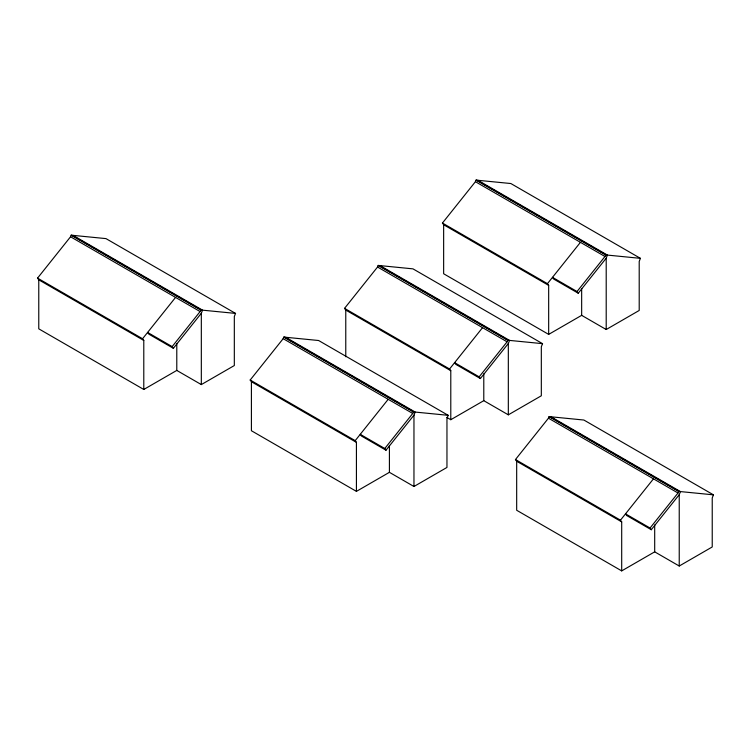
<?xml version="1.0" encoding="UTF-8"?>
<svg xmlns="http://www.w3.org/2000/svg" width="751" height="751" viewBox="0 0 751 751"><rect width="100%" height="100%" fill="white"/><g stroke="black" fill="none" stroke-linecap="round" stroke-linejoin="round"><path stroke-width="1.13" d="M70.547 236.772L71.167 235.185L105.975 238.611L235.542 313.411L234.321 316.528L234.321 365.54L201.324 384.587L176.785 370.421L143.788 389.469L38.77 328.835L38.77 279.823L37.55 278.123L70.547 236.772L200.104 311.571L200.733 309.985L235.542 313.411M173.368 348.304L172.157 346.605L147.609 332.43L148.829 334.139L173.368 348.304L201.324 313.27L202.545 310.163L72.988 235.363M283.174 338.673L283.803 337.086L318.612 340.513L448.178 415.322L446.958 418.429L446.958 467.441L413.961 486.498L389.412 472.323L356.425 491.37L251.407 430.736L251.407 381.724L250.186 380.025L283.174 338.673L412.74 413.472L413.36 411.886L448.178 415.322M450.788 419.715L450.788 370.694L345.77 310.069L344.549 308.361L377.546 267.018L378.166 265.422L412.975 268.858L542.541 343.658L541.321 346.774L541.321 395.786L508.324 414.834L483.785 400.668L450.788 419.715L446.751 417.387M475.421 181.695L476.05 180.109L510.858 183.535L640.415 258.344L639.204 261.451L639.204 310.463L606.207 329.52L581.659 315.345L548.671 334.392L443.644 273.758L443.644 224.746L442.433 223.047L475.421 181.695L604.987 256.495L605.606 254.908L640.415 258.344M386.005 450.206L384.784 448.507L360.245 434.331L361.466 436.04L386.005 450.206L413.961 415.172L415.181 412.064L285.615 337.265M379.987 265.601L509.544 340.41L508.324 343.517L480.377 378.551L479.157 376.852L507.103 341.818L507.732 340.231L542.541 343.658M578.251 293.228L577.031 291.529L552.492 277.354L553.703 279.062L578.251 293.228L606.207 258.194L607.428 255.087L477.861 180.287M548.455 418.194L549.075 416.608L583.884 420.034L713.45 494.843L712.23 497.951L712.23 546.963L679.233 566.019L654.694 551.844L621.697 570.891L516.679 510.267L516.679 461.245L515.458 459.546L548.455 418.194L678.012 492.994L678.641 491.407L713.45 494.843M651.286 529.727L650.066 528.028L625.517 513.862L626.738 515.562L651.286 529.727L679.233 494.693L680.453 491.586L550.896 416.786M143.788 389.469L143.788 340.456L142.568 338.748L175.565 297.396M172.157 346.605L200.104 311.571M356.425 491.37L356.425 442.358L355.204 440.649L388.192 399.307M384.784 448.507L412.74 413.472M450.788 370.694L449.567 368.994L482.564 327.643M548.671 334.392L548.671 285.38L547.451 283.671L580.439 242.329M577.031 291.529L604.987 256.495M621.697 570.891L621.697 521.879L620.476 520.171L653.473 478.828M650.066 528.028L678.012 492.994M476.641 180.165L606.207 254.965M476.05 180.109L605.606 254.908M442.433 223.047L547.451 283.671M443.644 224.746L548.671 285.38M378.767 265.488L508.324 340.287M378.166 265.422L507.732 340.231M377.546 267.018L507.103 341.818M549.676 416.664L679.233 491.464M549.075 416.608L678.641 491.407M479.157 376.852L454.608 362.677L455.829 364.376L480.377 378.551M344.549 308.361L449.567 368.994M515.458 459.546L620.476 520.171M516.679 461.245L621.697 521.879M284.394 337.143L413.961 411.942M283.803 337.086L413.36 411.886M71.767 235.241L201.324 310.041M71.167 235.185L200.733 309.985M250.186 380.025L355.204 440.649M251.407 381.724L356.425 442.358M37.55 278.123L142.568 338.748M38.77 279.823L143.788 340.456M679.233 494.693L679.233 566.019M654.694 524.958L654.694 551.844M606.207 258.194L606.207 329.52M581.659 288.459L581.659 315.345M508.324 343.517L508.324 414.834M483.785 373.773L483.785 400.668M413.961 415.172L413.961 486.498M389.412 445.427L389.412 472.323M345.77 310.069L345.77 356.753M201.324 313.27L201.324 384.587M176.785 343.526L176.785 370.421"/></g></svg>
